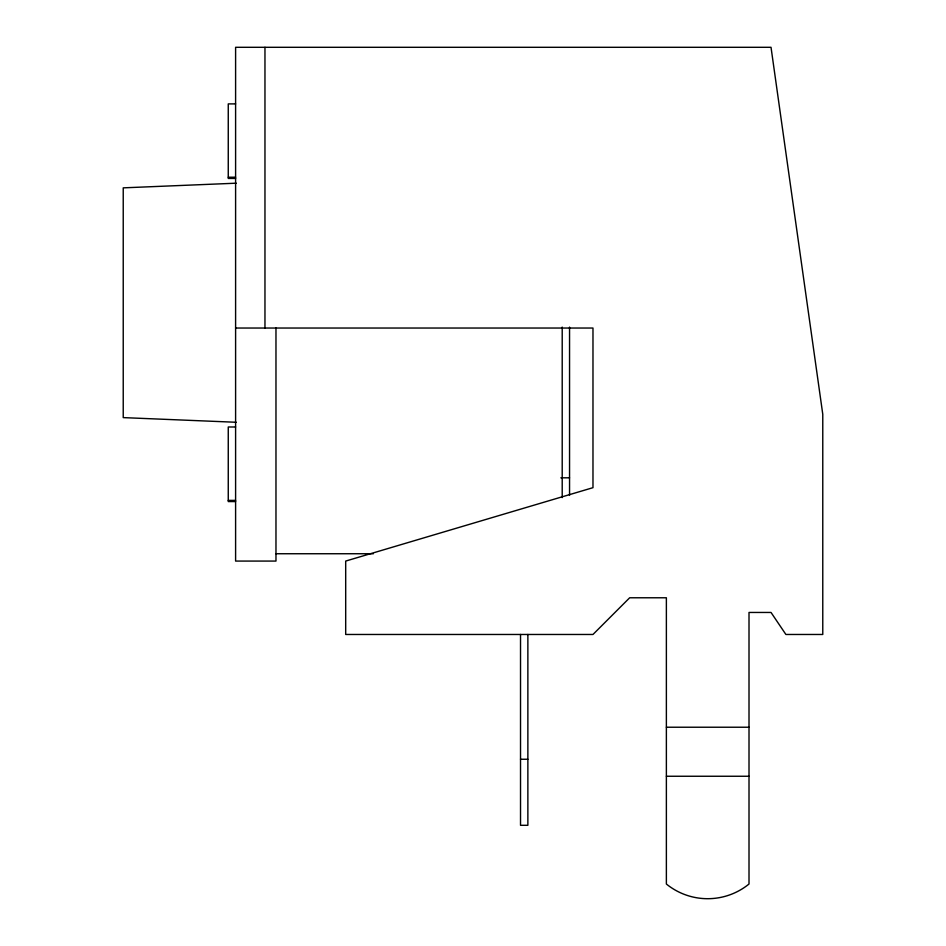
<?xml version="1.0" encoding="UTF-8"?>
<svg xmlns="http://www.w3.org/2000/svg" width="946" height="946" viewBox="0 0 946 946"><rect width="100%" height="100%" fill="white"/><g stroke="black" fill="none" stroke-linecap="round" stroke-linejoin="round"><path stroke-width="1.42" d="M236.264 183.193L123.228 187.852L123.228 417.612L236.264 422.271M235.601 103.894L228.258 103.894L228.258 178.439L235.601 178.439M228.258 177.221L235.601 177.221M235.601 328.037L592.976 328.037L592.976 487.675L345.692 561.073L345.692 634.47L592.976 634.47L629.669 597.777L666.374 597.777L666.374 884.025A65.487 65.487 0 0 0 749.007 884.025L749.007 612.452L771.025 612.452L785.89 634.47L822.772 634.47L822.772 414.277L771.025 47.3L235.601 47.3L235.601 561.073L275.972 561.073L275.972 328.037M235.601 426.989L228.258 426.989L228.258 501.569L235.601 501.569M560.848 477.813L569.551 477.813M228.258 500.387L235.601 500.387M275.972 553.741L373.351 553.741M666.374 727.226L749.007 727.226M520.525 759.248L527.868 759.248M666.374 776.252L749.007 776.252M569.551 327.091L569.551 495.42M562.208 327.091L562.208 497.62M527.868 634.47L527.868 825.302L520.525 825.302L520.525 634.47M264.963 47.3L264.963 328.037"/></g></svg>
